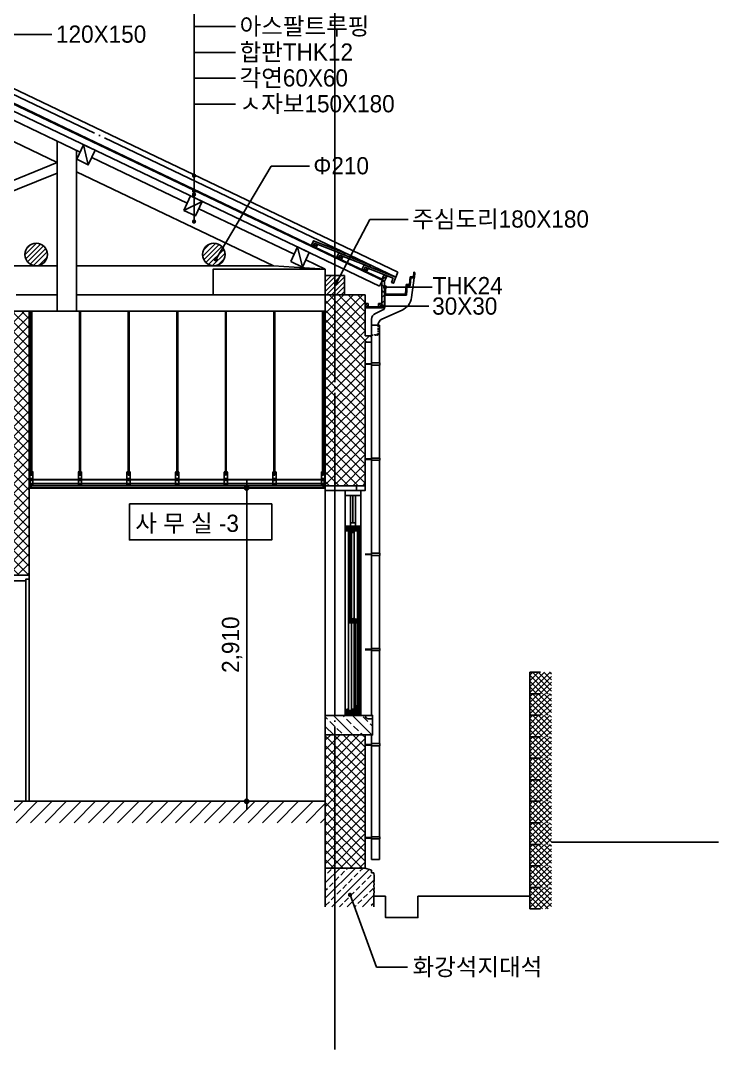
# Model space of a CAD drawing. Extents: x 216241 to 249881, y -129942 to -106182.
# Drawn here: x 235173 to 241655, y -123682 to -114122 of the extents above; entities that cross this region are included whole.
import ezdxf

# ---------------------------------------------------------------- set-up
doc = ezdxf.new("R2010")
doc.units = 0
doc.header["$LTSCALE"] = 50
doc.header["$MEASUREMENT"] = 0
doc.header["$PDMODE"] = 35
doc.header["$PDSIZE"] = -10
doc.linetypes.add('CEN', pattern=[62, 60, -1, 0, -1])
doc.linetypes.add('HIDDEN2', pattern=[4.7625, 3.175, -1.5875])
doc.layers.get('0').update_dxf_attribs({"linetype": 'CONTINUOUS'})
doc.layers.get('DEFPOINTS').update_dxf_attribs({"linetype": 'CONTINUOUS'})
for name, color, linetype in [('4', 4, 'CONTINUOUS'), ('9', 9, 'CONTINUOUS'), ('CEN', 1, 'CEN'), ('COL', 2, 'CONTINUOUS'), ('DIM', 7, 'CONTINUOUS'), ('ele-3', 6, 'CONTINUOUS'), ('FIN', 5, 'CONTINUOUS'), ('h', 5, 'CONTINUOUS'), ('ha', 30, 'CONTINUOUS'), ('HAT', 5, 'CONTINUOUS'), ('sec-2', 2, 'CONTINUOUS'), ('SHT1', 6, 'CONTINUOUS'), ('SYM', 7, 'CONTINUOUS'), ('W-1', 3, 'CONTINUOUS'), ('W-2', 2, 'CONTINUOUS'), ('WAL', 3, 'CONTINUOUS'), ('WID', 4, 'CONTINUOUS')]:
    doc.layers.add(name, color=color, linetype=linetype)
doc.styles.add('GHS', font='HYWULM_0.TTF')
doc.styles.add('현창', font='HYWULM_0.TTF')
doc.dimstyles.new('STANDARD$0', dxfattribs={"dimscale": 30, "dimtxt": 3, "dimasz": 1, "dimexe": 2, "dimexo": 5, "dimgap": 0.9, "dimtad": 1, "dimtoh": 1, "dimdec": 4, "dimzin": 0, "dimdsep": 46, "dimlunit": 6, "dimtxsty": 'GHS', "dimblk1": 'DIMDOT', "dimblk2": 'DIMDOT', "dimsah": 1, "dimcen": 0.09, "dimadec": 0, "dimazin": 0, "dimtfac": 1, "dimtdec": 4, "dimtofl": 0, "dimtmove": 2, "dimatfit": 3, "dimldrblk": 'DIMDOT', "dimfxl": 1, "dimtolj": 1, "dimtzin": 0, "dimarcsym": 0})
pattern_1 = [(45, (322434.413, -210237.9), (-26.516504, 26.516504), [])]

# ---------------------------------------------------------------- blocks, each defined once
blk = doc.blocks.new('DIMDOT')
at = {"linetype": 'Continuous'}
blk.add_line((-2, 0), (2, 0), dxfattribs=at)
for radius in [0.5, 0.25]:
    blk.add_circle((0, 0), radius, dxfattribs=at)
blk = doc.blocks.new('*D26')
at = {"layer": 'DEFPOINTS', "color": 0}
for p in [(237273.6, -118466.3), (237273.6, -118466.3), (237273.6, -121376.3)]:
    blk.add_point(p, dxfattribs=at)
at = {"layer": 'SYM', "color": 211, "lineweight": -2}
for p, q in [((237073.6, -118466.3), (237193.6, -118466.3)), ((237273.6, -121336.3), (237273.6, -118506.3)), ((237473.6, -121376.3), (237353.6, -121376.3))]:
    blk.add_line(p, q, dxfattribs=at)
at = {"layer": 'SYM', "color": 211, "lineweight": -2, "xscale": 40, "yscale": 40, "zscale": 40}
for p, rotation in [((237273.6, -118466.3), 90), ((237273.6, -121376.3), 270)]:
    blk.add_blockref('DIMDOT', p, dxfattribs=dict(at, rotation=rotation))
at = {"layer": 'SYM', "color": 0, "insert": (237138.1, -119921.3), "char_height": 160, "attachment_point": 5, "rotation": 90, "style": '현창'}
blk.add_mtext('\\A1;2,910', dxfattribs=at)

msp = doc.modelspace()

# ---------------------------------------------------------------- hatches: boundary and pattern name
at = {"layer": '9'}
h = msp.add_hatch(dxfattribs=at)
h.set_pattern_fill('ANSI31', color=256, scale=2.104063, angle=90, style=0)
h.set_pattern_definition([(135, (143524.327, -124550.263), (-4.7237562, -4.7237562), [])])
h.paths.add_polyline_path([(238316.99814, -118863.77484), (238332.99814, -118863.77484), (238332.99814, -118818.76964), (238187.99814, -118818.76964), (238187.99814, -118863.77484), (238301.99814, -118863.77484), (238301.99814, -118878.77484), (238316.99814, -118878.77484)])
h = msp.add_hatch(dxfattribs=at)
h.set_pattern_fill('ANSI31', color=256, scale=2.104063, style=0)
h.set_pattern_definition([(45, (143524.327, -124550.263), (-4.7237562, 4.7237562), [])])
h.paths.add_polyline_path([(238232.99814, -118899.77484), (238232.99814, -118908.77484), (238247.99814, -118908.77484), (238247.99814, -118863.77484), (238217.99814, -118863.77484), (238217.99814, -118899.77484), (238224.99814, -118899.77484), (238227.99814, -118899.77484)])
h = msp.add_hatch(dxfattribs=at)
h.set_pattern_fill('ANSI31', color=256, scale=2.104063, angle=90, style=0)
h.set_pattern_definition([(135, (210243.714, -101795.098), (-4.7237562, -4.7237562), [])])
h.paths.add_polyline_path([(238232.99814, -119691.53083), (238232.99814, -119685.0383), (238248.90672, -119685.0383), (238268.87602, -119717.50098), (238218.98495, -119717.50098), (238218.98495, -119691.53083), (238224.0347, -119691.53083), (238227.99814, -119691.53083)])
h = msp.add_hatch(dxfattribs=at)
h.set_pattern_fill('ANSI31', color=256, scale=2.104063, style=0)
h.set_pattern_definition([(45, (210249.557, -101795.098), (-4.7237562, 4.7237562), [])])
h.paths.add_polyline_path([(238284.99814, -119717.50098), (238284.99814, -119711.00844), (238279.99814, -119711.00844), (238279.27674, -119711.00844), (238267.51866, -119711.00844), (238251.0709, -119685.0383), (238295.86878, -119685.0383), (238295.86878, -119713.89402), (238292.26182, -119717.50098)])
h = msp.add_hatch(dxfattribs=at)
h.set_pattern_fill('ANSI31', color=256, scale=2.104063, angle=90, style=0)
h.set_pattern_definition([(135, (142710.787, -125744.5426), (-4.7237562, -4.7237562), [])])
h.paths.add_polyline_path([(238203.98322, -120533.76443), (238187.98136, -120533.76443), (238187.98136, -120578.76964), (238332.99814, -120578.76964), (238332.99814, -120533.76443), (238218.98495, -120533.76443), (238218.98495, -120518.7627), (238203.98322, -120518.7627)])
h = msp.add_hatch(dxfattribs=at)
h.set_pattern_fill('ANSI31', color=256, scale=2.104063, style=0)
h.set_pattern_definition([(45, (142710.787, -125744.5426), (-4.7237562, 4.7237562), [])])
h.paths.add_polyline_path([(238284.99814, -120497.76443), (238284.99814, -120488.76443), (238301.99814, -120488.76443), (238301.99814, -120533.76443), (238271.99814, -120533.76443), (238271.99814, -120497.76443), (238276.99814, -120497.76443), (238279.99814, -120497.76443)])
at = {"layer": 'h'}
h = msp.add_hatch(dxfattribs=at)
h.set_pattern_fill('ANSI31', color=256, scale=10, style=0)
h.set_pattern_definition([(45, (279556.538, -210207.9), (-22.45064, 22.45064), [])])
edge = h.paths.add_edge_path()
edge.add_arc((235318.60953, -116296.34773), 105, 0, 360)
edge = h.paths.add_edge_path()
edge.add_arc((236968.60953, -116296.34773), 105, 0, 360)
h = msp.add_hatch(dxfattribs=at)
h.set_pattern_fill('ANSI31', color=256, scale=10, style=0)
h.set_pattern_definition([(45, (279556.538, -210237.9), (-22.45064, 22.45064), [])])
h.paths.add_polyline_path([(238182.98136, -116491.34773), (238002.98136, -116491.34773), (238002.98136, -116671.34773), (238182.98136, -116671.34773)])
h = msp.add_hatch(dxfattribs=at)
h.set_pattern_fill('ANSI31', color=256, scale=300, angle=90, style=0)
h.set_pattern_definition([(135, (322434.413, -210237.9), (-26.516504, -26.516504), [])])
h.paths.add_polyline_path([(238552.98136, -116544.53455), (238528.98136, -116544.53455), (238528.98136, -116641.34773), (238552.98136, -116641.34773)])
h = msp.add_hatch(dxfattribs=at)
h.set_pattern_fill('ANSI37', color=256, scale=500, style=0)
h.set_pattern_definition([(45, (402774.54, 626252.465), (-44.194174, 44.194174), []), (135, (402774.54, 626252.465), (-44.194174, -44.194174), [])])
h.paths.add_polyline_path([(238372.98136, -117111.34773), (238432.98136, -117111.34773), (238432.98136, -117051.34773), (238372.98136, -117051.34773), (238372.98136, -116671.34773), (238092.98136, -116671.34773), (238092.98136, -118443.76964), (238372.98136, -118443.76964)])
h.paths.add_polyline_path([(238092.98136, -116671.34773), (238002.98136, -116671.34773), (238002.98136, -118443.76964), (238092.98136, -118443.76964)])
h = msp.add_hatch(dxfattribs=at)
h.set_pattern_fill('ANSI31', color=256, scale=300, style=0)
h.set_pattern_definition(pattern_1)
h.paths.add_polyline_path([(238552.98136, -116641.34773), (238528.98136, -116641.34773), (238528.98136, -116791.34773), (238552.98136, -116791.34773)])
h = msp.add_hatch(dxfattribs=at)
h.set_pattern_fill('ANSI31', color=256, scale=300, style=0)
h.set_pattern_definition(pattern_1)
h.paths.add_polyline_path([(238528.98136, -116782.34773), (238498.98136, -116782.34773), (238372.98136, -116782.34773), (238372.98136, -116791.34773), (238528.98136, -116791.34773)])
h = msp.add_hatch(dxfattribs=at)
h.set_pattern_fill('ANSI37', color=256, scale=500, style=0)
h.set_pattern_definition([(45, (399642.577, 630177.764), (-44.194174, 44.194174), []), (135, (399642.577, 630177.764), (-44.194174, -44.194174), [])])
h.paths.add_polyline_path([(234952.98136, -116821.34773), (235252.98136, -116821.34773), (235252.98136, -119276.34773), (234952.98136, -119276.34773)])
h = msp.add_hatch(dxfattribs=at)
h.set_pattern_fill('ANSI33', color=256, scale=500, angle=90, style=0)
h.set_pattern_definition([(135, (322434.41, -210237.9), (-88.38835, -88.38835), []), (135, (322434.41, -210149.51), (-88.38835, -88.38835), [62.5, -31.25])])
h.paths.add_polyline_path([(238442.98136, -120608.76964), (238402.98136, -120608.76964, -0.4142135624), (238372.98136, -120578.76964), (238292.98136, -120578.76964), (238172.98136, -120578.76964), (238092.98136, -120578.76964), (238092.98136, -120758.76964), (238442.98136, -120758.76964)])
h.paths.add_polyline_path([(238092.98136, -120578.76964), (238002.98136, -120578.76964), (238002.98136, -120758.76964), (238092.98136, -120758.76964)])
h = msp.add_hatch(dxfattribs=at)
h.set_pattern_fill('ANSI37', color=256, scale=500, style=0)
h.set_pattern_definition([(45, (322434.41, -210237.9), (-44.194174, 44.194174), []), (135, (322434.41, -210237.9), (-44.194174, -44.194174), [])])
h.paths.add_polyline_path([(238372.98136, -120758.76964), (238092.98136, -120758.76964), (238092.98136, -121996.34773), (238372.98136, -121996.34773)])
h.paths.add_polyline_path([(238092.98136, -120758.76964), (238002.98136, -120758.76964), (238002.98136, -121996.34773), (238092.98136, -121996.34773)])
h = msp.add_hatch(dxfattribs=at)
h.set_pattern_fill('ANSI33', color=256, scale=400, style=0)
h.set_pattern_definition([(45, (322434.41, -210237.9), (-70.71068, 70.71068), []), (45, (322505.12, -210237.9), (-70.71068, 70.71068), [50, -25])])
h.paths.add_polyline_path([(238454.34759, -122129.77477), (238455.97614, -122114.20999), (238456.46667, -122104.1034), (238456.13556, -122092.38387), (238458.57594, -122076.5292), (238457.35575, -122063.11375), (238455.40018, -122049.74502), (238452.98136, -122041.34773), (238432.98136, -122041.34773), (238432.98136, -122016.34773), (238372.98136, -121996.34773), (238002.98136, -121996.34773), (238002.98136, -122356.34773), (238452.98136, -122356.34773), (238452.98136, -122256.34773), (238455.66956, -122244.28086), (238456.76916, -122210.93163), (238453.92859, -122205.25363), (238457.28422, -122182.41006), (238454.62637, -122164.78892), (238458.60946, -122143.71826)])
at = {"layer": 'HAT'}
h = msp.add_hatch(dxfattribs=at)
h.set_pattern_fill('ANSI37', color=256, scale=300, style=0)
h.set_pattern_definition([(45, (459088.212, 671524.442), (-26.5165043, 26.5165043), []), (135, (459088.212, 671524.442), (-26.5165043, -26.5165043), [])])
h.paths.add_polyline_path([(240102.98136, -120376.34774), (240102.98136, -120176.34774), (239902.98136, -120176.34774), (239902.98136, -120376.34774)])
h = msp.add_hatch(dxfattribs=at)
h.set_pattern_fill('ANSI37', color=256, scale=300, style=0)
h.set_pattern_definition([(45, (459088.212, 671324.442), (-26.5165043, 26.5165043), []), (135, (459088.212, 671324.442), (-26.5165043, -26.5165043), [])])
h.paths.add_polyline_path([(240102.98136, -120576.34774), (240102.98136, -120376.34774), (239902.98136, -120376.34774), (239902.98136, -120576.34774)])
h = msp.add_hatch(dxfattribs=at)
h.set_pattern_fill('ANSI37', color=256, scale=300, style=0)
h.set_pattern_definition([(45, (459088.212, 671124.442), (-26.5165043, 26.5165043), []), (135, (459088.212, 671124.442), (-26.5165043, -26.5165043), [])])
h.paths.add_polyline_path([(240102.98136, -120776.34774), (240102.98136, -120576.34774), (239902.98136, -120576.34774), (239902.98136, -120776.34774)])
h = msp.add_hatch(dxfattribs=at)
h.set_pattern_fill('ANSI37', color=256, scale=300, style=0)
h.set_pattern_definition([(45, (459088.212, 670924.442), (-26.5165043, 26.5165043), []), (135, (459088.212, 670924.442), (-26.5165043, -26.5165043), [])])
h.paths.add_polyline_path([(240102.98136, -120976.34774), (240102.98136, -120776.34774), (239902.98136, -120776.34774), (239902.98136, -120976.34774)])
h = msp.add_hatch(dxfattribs=at)
h.set_pattern_fill('ANSI37', color=256, scale=300, style=0)
h.set_pattern_definition([(45, (459088.212, 670724.442), (-26.5165043, 26.5165043), []), (135, (459088.212, 670724.442), (-26.5165043, -26.5165043), [])])
h.paths.add_polyline_path([(240102.98136, -121176.34774), (240102.98136, -120976.34774), (239902.98136, -120976.34774), (239902.98136, -121176.34774)])
h = msp.add_hatch(dxfattribs=at)
h.set_pattern_fill('ANSI37', color=256, scale=300, style=0)
h.set_pattern_definition([(45, (459088.212, 670524.442), (-26.5165043, 26.5165043), []), (135, (459088.212, 670524.442), (-26.5165043, -26.5165043), [])])
h.paths.add_polyline_path([(240102.98136, -121376.34774), (240102.98136, -121176.34774), (239902.98136, -121176.34774), (239902.98136, -121376.34774)])
h = msp.add_hatch(dxfattribs=at)
h.set_pattern_fill('ANSI31', color=256, scale=30, style=0)
h.set_pattern_definition([(45, (279556.54, -210237.9), (-67.35192, 67.35192), [])])
h.paths.add_polyline_path([(231457.98136, -121741.34773), (231822.98136, -121741.34773), (231822.98136, -121576.34773), (233792.98136, -121576.34773), (233792.98136, -121376.34773), (231622.98136, -121376.34773), (231622.98136, -121541.34773), (231257.98136, -121541.34773), (231257.98136, -121686.34773), (229492.98136, -121686.34773), (229492.98136, -121886.34773), (231457.98136, -121886.34773)])
h.paths.add_polyline_path([(229492.98136, -121686.34773), (229092.98136, -121686.34773), (229092.98136, -121726.34773), (228417.98136, -121726.34773), (228417.98136, -121886.34773), (228087.98136, -121886.34773), (228087.98136, -122046.34773), (227757.98136, -122046.34773), (227757.98136, -122206.34773), (227427.98136, -122206.34773), (227427.98136, -122256.34773), (226741.99409, -122256.34773), (226741.99409, -122456.34773), (227627.98136, -122456.34773), (227627.98136, -122406.34773), (227957.98136, -122406.34773), (227957.98136, -122246.34773), (228287.98136, -122246.34773), (228287.98136, -122086.34773), (228617.98136, -122086.34773), (228617.98136, -121926.34773), (229292.98136, -121926.34773), (229292.98136, -121886.34773), (229492.98136, -121886.34773)])
h.paths.add_polyline_path([(238002.98136, -121376.34773), (233792.98136, -121376.34773), (233792.98136, -121576.34773), (238002.98136, -121576.34773)])
h = msp.add_hatch(dxfattribs=at)
h.set_pattern_fill('ANSI37', color=256, scale=300, style=0)
h.set_pattern_definition([(45, (459088.212, 670324.442), (-26.5165043, 26.5165043), []), (135, (459088.212, 670324.442), (-26.5165043, -26.5165043), [])])
h.paths.add_polyline_path([(240102.98136, -121576.34774), (240102.98136, -121376.34774), (239902.98136, -121376.34774), (239902.98136, -121576.34774)])
h = msp.add_hatch(dxfattribs=at)
h.set_pattern_fill('ANSI37', color=256, scale=300, style=0)
h.set_pattern_definition([(45, (459088.212, 670124.442), (-26.5165043, 26.5165043), []), (135, (459088.212, 670124.442), (-26.5165043, -26.5165043), [])])
h.paths.add_polyline_path([(240102.98136, -121776.34774), (240102.98136, -121576.34774), (239902.98136, -121576.34774), (239902.98136, -121776.34774)])
h = msp.add_hatch(dxfattribs=at)
h.set_pattern_fill('ANSI37', color=256, scale=300, style=0)
h.set_pattern_definition([(45, (459088.212, 669924.442), (-26.5165043, 26.5165043), []), (135, (459088.212, 669924.442), (-26.5165043, -26.5165043), [])])
h.paths.add_polyline_path([(240102.98136, -121976.34774), (240102.98136, -121776.34774), (239902.98136, -121776.34774), (239902.98136, -121976.34774)])
h = msp.add_hatch(dxfattribs=at)
h.set_pattern_fill('ANSI37', color=256, scale=300, style=0)
h.set_pattern_definition([(45, (459088.212, 669724.442), (-26.5165043, 26.5165043), []), (135, (459088.212, 669724.442), (-26.5165043, -26.5165043), [])])
h.paths.add_polyline_path([(240102.98136, -122176.34774), (240102.98136, -121976.34774), (239902.98136, -121976.34774), (239902.98136, -122176.34774)])
h = msp.add_hatch(dxfattribs=at)
h.set_pattern_fill('ANSI37', color=256, scale=300, style=0)
h.set_pattern_definition([(45, (459088.212, 669524.442), (-26.5165043, 26.5165043), []), (135, (459088.212, 669524.442), (-26.5165043, -26.5165043), [])])
h.paths.add_polyline_path([(240102.98136, -122376.34774), (240102.98136, -122176.34774), (239902.98136, -122176.34774), (239902.98136, -122376.34774)])

# ---------------------------------------------------------------- linework, layer by layer
for points in [[(238002.98136, -116431.34773), (236962.98136, -116431.34773), (236962.98136, -116671.34773), (238002.98136, -116671.34773)], [(238227.99814, -118908.77484), (238227.99814, -118899.77484), (238217.99814, -118899.77484)], [(238247.99814, -118863.77484), (238271.99814, -118863.77484), (238271.99814, -118878.77484), (238247.99814, -118878.77484)], [(238227.99814, -119685.0383), (238227.99814, -119691.53083), (238218.98495, -119691.53083)], [(238279.99814, -119711.00844), (238279.99814, -119717.50098), (238267.51866, -119711.00844)], [(238271.99814, -120533.76443), (238247.99814, -120533.76443), (238247.99814, -120518.76443), (238271.99814, -120518.76443)], [(238279.99814, -120488.76443), (238279.99814, -120497.76443), (238271.99814, -120497.76443)]]:
    msp.add_lwpolyline(points, close=True)
at = {"layer": '4'}
for p, q in [((238187.98136, -120533.76443), (238187.99814, -118863.77484)), ((238332.99814, -120533.76443), (238332.99814, -118863.77484))]:
    msp.add_line(p, q, dxfattribs=at)
at = {"layer": '9'}
for p, q in [((238217.99814, -119691.53083), (238217.99814, -118863.77484)), ((238247.99814, -119677.07699), (238247.99814, -118863.77484)), ((238271.99814, -119679.88807), (238271.99814, -118863.77484)), ((238301.99814, -120496.86443), (238301.99814, -118878.77484)), ((238316.99814, -120533.76443), (238316.99814, -118878.77484)), ((238218.98495, -120518.76443), (238218.98495, -119717.50098)), ((238247.99814, -120533.76443), (238247.99814, -119717.50098)), ((238271.99814, -120518.76443), (238271.99814, -119717.50098))]:
    msp.add_line(p, q, dxfattribs=at)
for points in [[(238227.99814, -119691.53083), (238227.99814, -118899.77484), (238232.99814, -118899.77484), (238232.99814, -119691.53083)], [(238245.12295, -119682.615), (238240.81368, -119682.615), (238240.81368, -119685.0383), (238249.71687, -119685.0383), (238249.71687, -119682.615), (238247.4579, -119682.615)], [(238270.90786, -119682.615), (238258.85831, -119682.615), (238258.85831, -119685.0383), (238272.91138, -119685.0383), (238272.91138, -119682.615), (238262.25766, -119682.615)], [(238279.99814, -120488.76443), (238279.99814, -119717.50098)], [(238284.99814, -119717.50098), (238284.99814, -120488.76443)]]:
    msp.add_lwpolyline(points, dxfattribs=at)
msp.add_lwpolyline([(238258.85831, -119682.615), (238250.70745, -119682.615, -0.2905983528), (238248.45931, -119680.91124, -0.6696629179), (238250.20724, -119679.02842)], format="xyb", dxfattribs=at)
for centre, radius, start, end in [((238249.52013, -119681.38253), 4.56663, 64.887889508, 195.657468095), ((238249.65866, -119681.39618), 2.51573, 70.251787225, 208.978244958), ((238250.92478, -119678.10671), 1.01127, 245.704130543, 58.167454286), ((238269.4869, -119677.62359), 6.0532, 304.45303774, 354.124987674), ((238274.46976, -119678.27612), 1.03907, 1.816534704, 128.662439854)]:
    msp.add_arc(centre, radius, start, end, dxfattribs=at)
msp.add_spline([(238250.20724, -119679.02842), (238250.57805, -119680.1466), (238252.34696, -119680.69717), (238261.45399, -119679.49269), (238262.42498, -119678.65616), (238263.86474, -119678.68971), (238265.51714, -119680.56442), (238270.75098, -119680.81234), (238273.82063, -119677.46478)], degree=3, dxfattribs=at)
at = {"layer": 'CEN'}
for p, q in [((238092.98136, -123681.60654), (238092.98136, -111799.38988)), ((238658.34058, -116506.36958), (233792.98136, -114181.55132))]:
    msp.add_line(p, q, dxfattribs=at)
at = {"layer": 'COL'}
for points in [[(238316.99814, -118863.77484), (238332.99814, -118863.77484), (238332.99814, -118818.76964), (238187.99814, -118818.76964), (238187.99814, -118863.77484), (238301.99814, -118863.77484), (238301.99814, -118878.77484), (238316.99814, -118878.77484)], [(238232.99814, -118899.77484), (238232.99814, -118908.77484), (238247.99814, -118908.77484), (238247.99814, -118863.77484), (238217.99814, -118863.77484), (238217.99814, -118899.77484), (238224.99814, -118899.77484), (238227.99814, -118899.77484)], [(238232.99814, -119691.53083), (238232.99814, -119685.0383), (238248.90672, -119685.0383), (238268.87602, -119717.50098), (238218.98495, -119717.50098), (238218.98495, -119691.53083), (238224.0347, -119691.53083), (238227.99814, -119691.53083)], [(238203.98322, -120533.76443), (238187.98136, -120533.76443), (238187.98136, -120578.76964), (238332.99814, -120578.76964), (238332.99814, -120533.76443), (238218.98495, -120533.76443), (238218.98495, -120518.7627), (238203.98322, -120518.7627)], [(238284.99814, -120497.76443), (238284.99814, -120488.76443), (238301.99814, -120488.76443), (238301.99814, -120533.76443), (238271.99814, -120533.76443), (238271.99814, -120497.76443), (238276.99814, -120497.76443), (238279.99814, -120497.76443)]]:
    msp.add_lwpolyline(points, close=True, dxfattribs=at)
msp.add_lwpolyline([(238284.99814, -119717.50098), (238284.99814, -119711.00844), (238279.99814, -119711.00844), (238279.27674, -119711.00844), (238267.51866, -119711.00844), (238251.0709, -119685.0383), (238295.86878, -119685.0383), (238295.86878, -119713.89402), (238292.26182, -119717.50098), (238284.99814, -119717.50098)], dxfattribs=at)
at = {"layer": 'DIM'}
for p, q in [((236784.17418, -115989.85865), (236784.17418, -113698.38174)), ((236784.17418, -114178.38174), (237170.11871, -114178.38174)), ((235109.31816, -114251.78467), (235465.01784, -114251.78467)), ((236784.17418, -114418.38174), (237170.11871, -114418.38174)), ((236784.17418, -114658.38174), (237170.11871, -114658.38174)), ((236784.17418, -114898.38174), (237170.11871, -114898.38174)), ((236985.85124, -116341.2259), (237499.63788, -115474.3929)), ((237499.63788, -115474.3929), (237855.33755, -115474.3929)), ((238107.66882, -116559.08018), (238417.92851, -115969.55644)), ((238417.92851, -115969.55644), (238773.62818, -115969.55644)), ((238558.30755, -116599.82012), (238994.59898, -116599.82012)), ((238529.59125, -116776.77499), (238965.88268, -116776.77499)), ((238233.02939, -122245.23161), (238478.56478, -122918.83384)), ((238478.56478, -122918.83384), (238766.41967, -122918.83384))]:
    msp.add_line(p, q, dxfattribs=at)
for points, const_width in [([(236774.04918, -115563.15084, 1), (236794.29918, -115563.15084, 1)], 19.75), ([(236774.04918, -115705.24844, 1), (236794.29918, -115705.24844, 1)], 19.75), ([(236774.04918, -115738.23357, 1), (236794.29918, -115738.23357, 1)], 19.75), ([(236774.04918, -115989.85865, 1), (236794.29918, -115989.85865, 1)], 19.75), ([(236975.72624, -116341.2259, 1), (236995.97624, -116341.2259, 1)], 19.75), ([(238097.54382, -116559.08018, 1), (238117.79382, -116559.08018, 1)], 19.75), ([(238548.43041, -116599.82012, 1), (238568.18469, -116599.82012, 1)], 19.75429), ([(238519.7141, -116776.77499, 1), (238539.46839, -116776.77499, 1)], 19.75429), ([(238223.15224, -122245.23161, -1), (238242.90653, -122245.23161, -1)], 19.75429)]:
    msp.add_lwpolyline(points, format="xyb", close=True, dxfattribs=dict(at, const_width=const_width))
at = {"layer": 'ele-3'}
for points in [[(238189.15227, -116282.17697), (237893.77816, -116167.09815), (237874.84042, -116209.71267), (237891.08156, -116217.47318), (237904.01574, -116190.40463), (238182.61782, -116298.94901), (238189.15227, -116282.17697)], [(238423.74642, -116394.27328), (238128.37232, -116279.19445), (238109.43458, -116321.80897), (238125.67571, -116329.56949), (238138.6099, -116302.50093), (238417.21198, -116411.04531), (238423.74642, -116394.27328)], [(238635.03411, -116516.60717), (238619.78707, -116555.74191), (238636.5591, -116562.27635), (238658.34058, -116506.36958), (238362.96647, -116391.29076), (238344.02874, -116433.90528), (238360.26987, -116441.66579), (238373.20406, -116414.59723), (238635.03411, -116516.60717)]]:
    msp.add_lwpolyline(points, dxfattribs=at)
at = {"layer": 'FIN'}
for p, q in [((235268.48136, -118308.84773), (235268.48136, -116821.34773)), ((235277.48136, -118308.84773), (235277.48136, -116821.34773)), ((235720.14803, -118308.84773), (235720.14803, -116821.34773)), ((235729.14803, -118308.84773), (235729.14803, -116821.34773)), ((236171.8147, -118308.84773), (236171.8147, -116821.34773)), ((236180.8147, -118308.84773), (236180.8147, -116821.34773)), ((236623.48136, -118308.84773), (236623.48136, -116821.34773)), ((236632.48136, -118308.84773), (236632.48136, -116821.34773)), ((237075.14803, -118308.84773), (237075.14803, -116821.34773)), ((237084.14803, -118308.84773), (237084.14803, -116821.34773)), ((237526.8147, -118308.84773), (237526.8147, -116821.34773)), ((237535.8147, -118308.84773), (237535.8147, -116821.34773)), ((237978.48136, -118308.84773), (237978.48136, -116821.34773)), ((237987.48136, -118308.84773), (237987.48136, -116821.34773)), ((235257.98136, -118437.34773), (235257.98136, -118317.85609)), ((235287.98136, -118317.85609), (235257.98136, -118317.85609)), ((235287.98136, -118319.05609), (235257.98136, -118319.05609)), ((235282.51765, -118308.84773), (235263.44508, -118308.84773)), ((235263.44508, -118308.84773), (235263.44508, -118316.35609)), ((235263.44508, -118320.55609), (235263.44508, -118325.55609)), ((235282.51765, -118325.55609), (235263.44508, -118325.55609)), ((235267.83762, -118308.84773), (235267.83762, -118316.35609)), ((235267.83762, -118320.55609), (235267.83762, -118325.55609)), ((235268.48136, -118345.05455), (235268.48136, -118325.55609)), ((235277.48136, -118345.05455), (235277.48136, -118325.55609)), ((235278.12511, -118308.84773), (235278.12511, -118316.35609)), ((235278.12511, -118320.55609), (235278.12511, -118325.55609)), ((235282.51765, -118308.84773), (235282.51765, -118316.35609)), ((235282.51765, -118320.55609), (235282.51765, -118325.55609)), ((235287.98136, -118437.34773), (235287.98136, -118317.85609)), ((235709.64803, -118437.34773), (235709.64803, -118317.85609)), ((235739.64803, -118317.85609), (235709.64803, -118317.85609)), ((235739.64803, -118319.05609), (235709.64803, -118319.05609)), ((235734.18431, -118308.84773), (235715.11175, -118308.84773)), ((235715.11175, -118308.84773), (235715.11175, -118316.35609)), ((235715.11175, -118320.55609), (235715.11175, -118325.55609)), ((235734.18431, -118325.55609), (235715.11175, -118325.55609)), ((235719.50429, -118308.84773), (235719.50429, -118316.35609)), ((235719.50429, -118320.55609), (235719.50429, -118325.55609)), ((235720.14803, -118345.05455), (235720.14803, -118325.55609)), ((235729.14803, -118345.05455), (235729.14803, -118325.55609)), ((235729.79177, -118308.84773), (235729.79177, -118316.35609)), ((235729.79177, -118320.55609), (235729.79177, -118325.55609)), ((235734.18431, -118308.84773), (235734.18431, -118316.35609)), ((235734.18431, -118320.55609), (235734.18431, -118325.55609)), ((235739.64803, -118437.34773), (235739.64803, -118317.85609)), ((236161.3147, -118437.34773), (236161.3147, -118317.85609)), ((236191.3147, -118317.85609), (236161.3147, -118317.85609)), ((236191.3147, -118319.05609), (236161.3147, -118319.05609)), ((236185.85098, -118308.84773), (236166.77842, -118308.84773)), ((236166.77842, -118308.84773), (236166.77842, -118316.35609)), ((236166.77842, -118320.55609), (236166.77842, -118325.55609)), ((236185.85098, -118325.55609), (236166.77842, -118325.55609)), ((236171.17096, -118308.84773), (236171.17096, -118316.35609)), ((236171.17096, -118320.55609), (236171.17096, -118325.55609)), ((236171.8147, -118345.05455), (236171.8147, -118325.55609)), ((236180.8147, -118345.05455), (236180.8147, -118325.55609)), ((236181.45844, -118308.84773), (236181.45844, -118316.35609)), ((236181.45844, -118320.55609), (236181.45844, -118325.55609)), ((236185.85098, -118308.84773), (236185.85098, -118316.35609)), ((236185.85098, -118320.55609), (236185.85098, -118325.55609)), ((236191.3147, -118437.34773), (236191.3147, -118317.85609)), ((236612.98136, -118437.34773), (236612.98136, -118317.85609)), ((236642.98136, -118317.85609), (236612.98136, -118317.85609)), ((236642.98136, -118319.05609), (236612.98136, -118319.05609)), ((236637.51765, -118308.84773), (236618.44508, -118308.84773)), ((236618.44508, -118308.84773), (236618.44508, -118316.35609)), ((236618.44508, -118320.55609), (236618.44508, -118325.55609)), ((236637.51765, -118325.55609), (236618.44508, -118325.55609)), ((236622.83762, -118308.84773), (236622.83762, -118316.35609)), ((236622.83762, -118320.55609), (236622.83762, -118325.55609)), ((236623.48136, -118345.05455), (236623.48136, -118325.55609)), ((236632.48136, -118345.05455), (236632.48136, -118325.55609)), ((236633.12511, -118308.84773), (236633.12511, -118316.35609)), ((236633.12511, -118320.55609), (236633.12511, -118325.55609)), ((236637.51765, -118308.84773), (236637.51765, -118316.35609)), ((236637.51765, -118320.55609), (236637.51765, -118325.55609)), ((236642.98136, -118437.34773), (236642.98136, -118317.85609)), ((237064.64803, -118437.34773), (237064.64803, -118317.85609)), ((237094.64803, -118317.85609), (237064.64803, -118317.85609)), ((237094.64803, -118319.05609), (237064.64803, -118319.05609)), ((237089.18431, -118308.84773), (237070.11175, -118308.84773)), ((237070.11175, -118308.84773), (237070.11175, -118316.35609)), ((237070.11175, -118320.55609), (237070.11175, -118325.55609)), ((237089.18431, -118325.55609), (237070.11175, -118325.55609)), ((237074.50429, -118308.84773), (237074.50429, -118316.35609)), ((237074.50429, -118320.55609), (237074.50429, -118325.55609)), ((237075.14803, -118345.05455), (237075.14803, -118325.55609)), ((237084.14803, -118345.05455), (237084.14803, -118325.55609)), ((237084.79177, -118308.84773), (237084.79177, -118316.35609)), ((237084.79177, -118320.55609), (237084.79177, -118325.55609)), ((237089.18431, -118308.84773), (237089.18431, -118316.35609)), ((237089.18431, -118320.55609), (237089.18431, -118325.55609)), ((237094.64803, -118437.34773), (237094.64803, -118317.85609)), ((237516.3147, -118437.34773), (237516.3147, -118317.85609)), ((237546.3147, -118317.85609), (237516.3147, -118317.85609)), ((237546.3147, -118319.05609), (237516.3147, -118319.05609)), ((237540.85098, -118308.84773), (237521.77842, -118308.84773)), ((237521.77842, -118308.84773), (237521.77842, -118316.35609)), ((237521.77842, -118320.55609), (237521.77842, -118325.55609)), ((237540.85098, -118325.55609), (237521.77842, -118325.55609)), ((237526.17096, -118308.84773), (237526.17096, -118316.35609)), ((237526.17096, -118320.55609), (237526.17096, -118325.55609)), ((237526.8147, -118345.05455), (237526.8147, -118325.55609)), ((237535.8147, -118345.05455), (237535.8147, -118325.55609)), ((237536.45844, -118308.84773), (237536.45844, -118316.35609)), ((237536.45844, -118320.55609), (237536.45844, -118325.55609)), ((237540.85098, -118308.84773), (237540.85098, -118316.35609)), ((237540.85098, -118320.55609), (237540.85098, -118325.55609)), ((237546.3147, -118437.34773), (237546.3147, -118317.85609)), ((237967.98136, -118437.34773), (237967.98136, -118317.85609)), ((237967.98136, -118317.85609), (237997.98136, -118317.85609)), ((237967.98136, -118319.05609), (237997.98136, -118319.05609)), ((237973.44508, -118308.84773), (237992.51765, -118308.84773)), ((237973.44508, -118308.84773), (237973.44508, -118316.35609)), ((237973.44508, -118320.55609), (237973.44508, -118325.55609)), ((237973.44508, -118325.55609), (237992.51765, -118325.55609)), ((237977.83762, -118308.84773), (237977.83762, -118316.35609)), ((237977.83762, -118320.55609), (237977.83762, -118325.55609)), ((237978.48136, -118345.05455), (237978.48136, -118325.55609)), ((237987.48136, -118345.05455), (237987.48136, -118325.55609)), ((237988.12511, -118308.84773), (237988.12511, -118316.35609)), ((237988.12511, -118320.55609), (237988.12511, -118325.55609)), ((237992.51765, -118308.84773), (237992.51765, -118316.35609)), ((237992.51765, -118320.55609), (237992.51765, -118325.55609)), ((237997.98136, -118437.34773), (237997.98136, -118317.85609)), ((235287.98136, -118377.34773), (235257.98136, -118377.34773)), ((235287.98136, -118437.34773), (235257.98136, -118437.34773)), ((235262.60717, -118385.34773), (235262.60717, -118425.34773)), ((237993.35556, -118385.34773), (235262.60717, -118385.34773)), ((237993.35556, -118422.34773), (235262.60717, -118422.34773)), ((237993.35556, -118425.34773), (235262.60717, -118425.34773)), ((235263.48136, -118389.34773), (235282.48136, -118389.34773)), ((235272.98136, -118379.84773), (235272.98136, -118398.84773)), ((235739.64803, -118377.34773), (235709.64803, -118377.34773)), ((235739.64803, -118437.34773), (235709.64803, -118437.34773)), ((235715.14803, -118389.34773), (235734.14803, -118389.34773)), ((235724.64803, -118379.84773), (235724.64803, -118398.84773)), ((236191.3147, -118377.34773), (236161.3147, -118377.34773)), ((236191.3147, -118437.34773), (236161.3147, -118437.34773)), ((236166.8147, -118389.34773), (236185.8147, -118389.34773)), ((236176.3147, -118379.84773), (236176.3147, -118398.84773)), ((236642.98136, -118377.34773), (236612.98136, -118377.34773)), ((236642.98136, -118437.34773), (236612.98136, -118437.34773)), ((236618.48136, -118389.34773), (236637.48136, -118389.34773)), ((236627.98136, -118379.84773), (236627.98136, -118398.84773)), ((237094.64803, -118377.34773), (237064.64803, -118377.34773)), ((237094.64803, -118437.34773), (237064.64803, -118437.34773)), ((237070.14803, -118389.34773), (237089.14803, -118389.34773)), ((237079.64803, -118379.84773), (237079.64803, -118398.84773)), ((237546.3147, -118377.34773), (237516.3147, -118377.34773)), ((237546.3147, -118437.34773), (237516.3147, -118437.34773)), ((237521.8147, -118389.34773), (237540.8147, -118389.34773)), ((237531.3147, -118379.84773), (237531.3147, -118398.84773)), ((237967.98136, -118377.34773), (237997.98136, -118377.34773)), ((237967.98136, -118437.34773), (237997.98136, -118437.34773)), ((237992.48136, -118389.34773), (237973.48136, -118389.34773)), ((237982.98136, -118379.84773), (237982.98136, -118398.84773)), ((237993.35556, -118385.34773), (237993.35556, -118425.34773)), ((238002.98136, -118466.34773), (235252.98136, -118466.34773)), ((235272.98136, -118445.34773), (235272.98136, -118463.34773)), ((237982.98136, -118445.34773), (235272.98136, -118445.34773)), ((237982.98136, -118463.34773), (235272.98136, -118463.34773)), ((237982.98136, -118445.34773), (237982.98136, -118463.34773))]:
    msp.add_line(p, q, dxfattribs=at)
at = {"layer": 'FIN', "color": 5, "ltscale": 0.5}
msp.add_line((237993.35556, -118388.34773), (235262.60717, -118388.34773), dxfattribs=at)
at = {"layer": 'FIN'}
for points in [[(235286.45632, -118317.85609), (235286.45632, -118316.35609), (235259.50641, -118316.35609), (235259.50641, -118317.85609)], [(235286.45632, -118319.05609), (235286.45632, -118320.55609), (235259.50641, -118320.55609), (235259.50641, -118319.05609)], [(235738.12299, -118317.85609), (235738.12299, -118316.35609), (235711.17307, -118316.35609), (235711.17307, -118317.85609)], [(235738.12299, -118319.05609), (235738.12299, -118320.55609), (235711.17307, -118320.55609), (235711.17307, -118319.05609)], [(236189.78965, -118317.85609), (236189.78965, -118316.35609), (236162.83974, -118316.35609), (236162.83974, -118317.85609)], [(236189.78965, -118319.05609), (236189.78965, -118320.55609), (236162.83974, -118320.55609), (236162.83974, -118319.05609)], [(236641.45632, -118317.85609), (236641.45632, -118316.35609), (236614.50641, -118316.35609), (236614.50641, -118317.85609)], [(236641.45632, -118319.05609), (236641.45632, -118320.55609), (236614.50641, -118320.55609), (236614.50641, -118319.05609)], [(237093.12299, -118317.85609), (237093.12299, -118316.35609), (237066.17307, -118316.35609), (237066.17307, -118317.85609)], [(237093.12299, -118319.05609), (237093.12299, -118320.55609), (237066.17307, -118320.55609), (237066.17307, -118319.05609)], [(237544.78965, -118317.85609), (237544.78965, -118316.35609), (237517.83974, -118316.35609), (237517.83974, -118317.85609)], [(237544.78965, -118319.05609), (237544.78965, -118320.55609), (237517.83974, -118320.55609), (237517.83974, -118319.05609)], [(237969.50641, -118317.85609), (237969.50641, -118316.35609), (237996.45632, -118316.35609), (237996.45632, -118317.85609)], [(237969.50641, -118319.05609), (237969.50641, -118320.55609), (237996.45632, -118320.55609), (237996.45632, -118319.05609)]]:
    msp.add_lwpolyline(points, dxfattribs=at)
for points in [[(235254.98136, -118466.34773), (235254.98136, -118385.34773), (235252.98136, -118385.34773), (235252.98136, -118387.34773), (235252.98136, -118387.34773), (235252.98136, -118466.34773)], [(235256.98136, -118426.34773), (235254.98136, -118426.34773), (235254.98136, -118451.34773), (235269.98136, -118451.34773), (235269.98136, -118466.34773), (235284.98136, -118466.34773), (235284.98136, -118464.34773), (235271.98136, -118464.34773), (235271.98136, -118449.34773), (235256.98136, -118449.34773)], [(237998.98136, -118426.34773), (238000.98136, -118426.34773), (238000.98136, -118451.34773), (237985.98136, -118451.34773), (237985.98136, -118466.34773), (237970.98136, -118466.34773), (237970.98136, -118464.34773), (237983.98136, -118464.34773), (237983.98136, -118449.34773), (237998.98136, -118449.34773)], [(238000.98136, -118466.34773), (238000.98136, -118385.34773), (238002.98136, -118385.34773), (238002.98136, -118387.34773), (238002.98136, -118387.34773), (238002.98136, -118466.34773)]]:
    msp.add_lwpolyline(points, close=True, dxfattribs=at)
for centre, radius in [((235272.98136, -118389.34773), 6.5), ((235272.98136, -118389.34773), 4.5), ((235724.64803, -118389.34773), 6.5), ((235724.64803, -118389.34773), 4.5), ((236176.3147, -118389.34773), 6.5), ((236176.3147, -118389.34773), 4.5), ((236627.98136, -118389.34773), 6.5), ((236627.98136, -118389.34773), 4.5), ((237079.64803, -118389.34773), 6.5), ((237079.64803, -118389.34773), 4.5), ((237531.3147, -118389.34773), 6.5), ((237531.3147, -118389.34773), 4.5), ((237982.98136, -118389.34773), 6.5), ((237982.98136, -118389.34773), 4.5)]:
    msp.add_circle(centre, radius, dxfattribs=at)
for centre in [(235272.98136, -118333.50372), (235724.64803, -118333.50372), (236176.3147, -118333.50372), (236627.98136, -118333.50372), (237079.64803, -118333.50372), (237531.3147, -118333.50372), (237982.98136, -118333.50372)]:
    msp.add_arc(centre, 12.39644, 248.714984189, 291.285015811, dxfattribs=at)
at = {"layer": 'h'}
for p, q in [((235758.88056, -115275.92508), (235802.48385, -115463.00462)), ((236688.06004, -115886.16016), (236861.00521, -115802.55413)), ((237746.5814, -116225.70967), (237790.18469, -116412.78921)), ((238372.98136, -116752.34773), (238402.98136, -116782.34773)), ((238498.98136, -116752.34773), (238528.98136, -116782.34773))]:
    msp.add_line(p, q, dxfattribs=at)
msp.add_lwpolyline([(238372.98136, -120578.76964), (238442.98136, -120578.76964), (238442.98136, -120608.76964)], dxfattribs=at)
at = {"layer": 'ha'}
for p, q in [((237931.0843, -116203.33881), (237891.08156, -116217.47318)), ((238165.67846, -116315.43512), (238125.67571, -116329.56949)), ((238400.27262, -116427.53142), (238360.26987, -116441.66579)), ((238577.10945, -116494.03951), (238525.91281, -116531.60036)), ((238577.10945, -116494.03951), (238525.91281, -116531.60036))]:
    msp.add_line(p, q, dxfattribs=at)
at = {"layer": 'ha', "linetype": 'HIDDEN2', "ltscale": 0.1}
for p, q in [((238432.98136, -116952.39452), (238432.98136, -117042.39452)), ((238492.98136, -117042.39452), (238492.98136, -116952.39452))]:
    msp.add_line(p, q, dxfattribs=at)
for centre, start, end in [((238447.98136, -117002.19925), 249.535518393, 290.464481607), ((238477.98136, -117082.58979), 69.535518393, 110.464481607), ((238477.98136, -117002.19925), 249.535518393, 290.464481607)]:
    msp.add_arc(centre, 42.90291, start, end, dxfattribs=at)
at = {"layer": 'sec-2'}
for p, q in [((238676.54196, -116459.65191), (233792.98136, -114126.13648)), ((238658.34058, -116506.36958), (238676.54196, -116459.65191))]:
    msp.add_line(p, q, dxfattribs=at)
at = {"layer": 'SHT1'}
msp.add_line((238258.64553, -119701.26964), (238261.35075, -119701.26964), dxfattribs=at)
at = {"layer": 'W-1'}
for points in [[(235694.20962, -115411.26787), (235802.48385, -115463.00462), (235867.15479, -115327.66184), (235758.88056, -115275.92508)], [(236688.06004, -115886.16016), (236796.33427, -115937.89692), (236861.00521, -115802.55413), (236752.73098, -115750.81738)], [(237681.91046, -116361.05246), (237790.18469, -116412.78921), (237854.85563, -116277.44643), (237746.5814, -116225.70967)], [(234952.98136, -116821.34773), (235252.98136, -116821.34773), (235252.98136, -119276.34773), (234952.98136, -119276.34773)], [(238332.98136, -118488.76964), (238187.98136, -118488.76964), (238187.98136, -118533.76964), (238332.98136, -118533.76964)], [(238282.98136, -118788.76964), (238237.98136, -118788.76964), (238237.98136, -118818.76964), (238282.98136, -118818.76964)], [(235102.98136, -119326.34773), (235102.98136, -119311.34773), (235072.98136, -119311.34773), (235072.98136, -119276.34773), (235252.98136, -119276.34773), (235252.98136, -119311.34773), (235222.98136, -119311.34773), (235222.98136, -119326.34773), (235102.98136, -119326.34773)], [(235252.98136, -119311.34773), (235222.98136, -119311.34773), (235222.98136, -121376.34773), (235252.98136, -121376.34773)]]:
    msp.add_lwpolyline(points, close=True, dxfattribs=at)
at = {"layer": 'W-2'}
for p, q in [((238002.98136, -116671.34773), (238372.98136, -116671.34773)), ((238528.98136, -116791.34773), (238528.98136, -116641.34773)), ((238552.98136, -116791.34773), (238552.98136, -116641.34773)), ((238372.98136, -116782.34773), (238528.98136, -116782.34773)), ((238372.98136, -116791.34773), (238528.98136, -116791.34773)), ((238372.98136, -116791.34773), (238552.98136, -116791.34773)), ((238432.98136, -117051.34773), (238372.98136, -117051.34773)), ((238432.98136, -117111.34773), (238372.98136, -117111.34773)), ((238372.98136, -118443.76964), (238002.98136, -118443.76964)), ((238372.98136, -118443.76964), (238002.98136, -118443.76964)), ((240001.38393, -120176.34774), (239902.98136, -120176.34774)), ((239902.98136, -120176.34774), (239902.98136, -122376.34774)), ((240001.38393, -120376.34774), (239902.98136, -120376.34774)), ((238372.98136, -120578.76964), (238002.98136, -120578.76964)), ((240001.38393, -120576.34774), (239902.98136, -120576.34774)), ((240001.38393, -120776.34774), (239902.98136, -120776.34774)), ((240001.38393, -120976.34774), (239902.98136, -120976.34774)), ((240001.38393, -121176.34774), (239902.98136, -121176.34774)), ((231622.98136, -121376.34773), (238002.98136, -121376.34773)), ((240001.38393, -121376.34774), (239902.98136, -121376.34774)), ((240001.38393, -121576.34774), (239902.98136, -121576.34774)), ((240001.38393, -121776.34774), (239902.98136, -121776.34774)), ((240102.98136, -121756.34774), (241654.54526, -121756.34774)), ((240001.38393, -121976.34774), (239902.98136, -121976.34774)), ((238372.98136, -121996.34773), (238002.98136, -121996.34773)), ((238432.98136, -122016.34773), (238372.98136, -121996.34773)), ((238432.98136, -122016.34773), (238432.98136, -122041.34773)), ((238432.98136, -122041.34773), (238452.98136, -122041.34773)), ((238452.98136, -122256.34773), (238562.98136, -122256.34773)), ((238452.98136, -122256.34773), (238452.98136, -122356.34773)), ((238862.98136, -122256.34773), (239902.98136, -122256.34773)), ((240001.38393, -122176.34774), (239902.98136, -122176.34774)), ((240001.38393, -122376.34774), (239902.98136, -122376.34774))]:
    msp.add_line(p, q, dxfattribs=at)
for points in [[(238182.98136, -116491.34773), (238002.98136, -116491.34773), (238002.98136, -116671.34773), (238182.98136, -116671.34773)], [(238552.98136, -116544.53455), (238528.98136, -116544.53455), (238528.98136, -116641.34773), (238552.98136, -116641.34773)], [(238002.98136, -118443.76964), (238292.98136, -118443.76964), (238292.98136, -118488.76964), (238002.98136, -118488.76964)], [(238292.98136, -118443.76964), (238372.98136, -118443.76964), (238372.98136, -118488.76964), (238292.98136, -118488.76964)]]:
    msp.add_lwpolyline(points, close=True, dxfattribs=at)
for points in [[(238002.98136, -116671.34773), (238002.98136, -118443.76964)], [(238372.98136, -116671.34773), (238372.98136, -117051.34773)], [(238372.98136, -117111.34773), (238372.98136, -118443.76964)], [(238002.98136, -120578.76964), (238002.98136, -122356.34773)], [(238402.98136, -120608.76964), (238442.98136, -120608.76964), (238442.98136, -120758.76964), (238002.98136, -120758.76964)], [(238372.98136, -120758.76964), (238372.98136, -121996.34773)], [(238452.98136, -122256.34773), (238455.66956, -122244.28086), (238456.76916, -122210.93163), (238453.92859, -122205.25363), (238457.28422, -122182.41006), (238454.62637, -122164.78892), (238458.60946, -122143.71826), (238454.34759, -122129.77477), (238455.97614, -122114.20999), (238456.46667, -122104.1034), (238456.13556, -122092.38387), (238458.57594, -122076.5292), (238457.35575, -122063.11375), (238455.40018, -122049.74502), (238452.98136, -122041.34773)], [(238862.98136, -122256.34773), (238862.98136, -122456.34773), (238562.98136, -122456.34773), (238562.98136, -122256.34773)]]:
    msp.add_lwpolyline(points, dxfattribs=at)
for centre in [(235318.60953, -116296.34773), (236968.60953, -116296.34773)]:
    msp.add_circle(centre, 105, dxfattribs=at)
msp.add_arc((238402.98136, -120578.76964), 30, 180, 270, dxfattribs=at)
at = {"layer": 'WAL'}
for p, q in [((233792.98136, -114261.74794), (238529.14636, -116524.83323)), ((233792.98136, -114270.06017), (238552.98136, -116544.53455)), ((238784.597, -116575.03684), (238790.597, -116502.03684)), ((238787.36054, -116578.03684), (238793.36054, -116505.03684)), ((238790.597, -116502.03684), (238823.46661, -116502.03684)), ((238793.114, -116581.28258), (238798.66125, -116513.79109)), ((238793.36054, -116505.03684), (238826.36054, -116505.03684)), ((238801.65117, -116511.03684), (238829.25447, -116511.03684)), ((238823.46661, -116502.03684), (238824.87468, -116462.92889)), ((238826.36054, -116505.03684), (238827.87274, -116463.03684)), ((238830.87079, -116463.14478), (238833.86885, -116463.25273)), ((238832.25253, -116508.14478), (238833.86885, -116463.25273)), ((238561.98136, -116590.03684), (238552.98136, -116590.03684)), ((238552.98136, -116671.03684), (238552.98136, -116590.03684)), ((238558.98136, -116668.03684), (238558.98136, -116590.03684)), ((238561.98136, -116665.03684), (238561.98136, -116590.03684)), ((238748.55389, -116665.03684), (238754.55389, -116575.03684)), ((238751.36054, -116668.03684), (238757.36054, -116578.03684)), ((238754.55389, -116575.03684), (238784.597, -116575.03684)), ((238757.16056, -116671.23639), (238762.78717, -116586.83728)), ((238757.36054, -116578.03684), (238787.36054, -116578.03684)), ((238765.78052, -116584.03684), (238790.12409, -116584.03684)), ((238754.1672, -116674.03684), (238555.98136, -116674.03684)), ((238751.36054, -116668.03684), (238558.98136, -116668.03684)), ((238748.55389, -116665.03684), (238561.98136, -116665.03684))]:
    msp.add_line(p, q, dxfattribs=at)
for points in [[(237931.0843, -116203.33881), (237904.01574, -116190.40463), (237891.08156, -116217.47318), (237918.15011, -116230.40737)], [(238165.67846, -116315.43512), (238138.6099, -116302.50093), (238125.67571, -116329.56949), (238152.74427, -116342.50367)], [(238400.27262, -116427.53142), (238373.20406, -116414.59723), (238360.26987, -116441.66579), (238387.33843, -116454.59998)], [(238577.10945, -116494.03951), (238549.07884, -116483.11869), (238525.91281, -116531.60036), (238552.98136, -116544.53455)], [(238577.10945, -116494.03951), (238549.07884, -116483.11869), (238525.91281, -116531.60036), (238552.98136, -116544.53455)], [(238402.98136, -116752.34773), (238372.98136, -116752.34773), (238372.98136, -116782.34773), (238402.98136, -116782.34773)], [(238528.98136, -116752.34773), (238498.98136, -116752.34773), (238498.98136, -116782.34773), (238528.98136, -116782.34773)]]:
    msp.add_lwpolyline(points, close=True, dxfattribs=at)
for centre, radius, start, end in [((238796.12409, -116508.03684), 3, 90, 175.301319485), ((238801.65117, -116514.03684), 3, 90, 175.301319485), ((238827.88581, -116462.67382), 3.02191, 267.937980658, 184.84199861), ((238829.25447, -116508.03684), 3, 270, 357.937980664), ((238760.1672, -116581.03684), 3, 90, 176.185925169), ((238765.78052, -116587.03684), 3, 90, 176.185925169), ((238790.12409, -116581.03684), 3, 270, 355.301319485), ((238555.98136, -116671.03684), 3, 180, 270), ((238754.1672, -116671.03684), 3, 270, 356.185925169)]:
    msp.add_arc(centre, radius, start, end, dxfattribs=at)
at = {"layer": 'WID'}
for p, q in [((238507.57414, -116589.3354), (233792.98136, -114336.55799)), ((235513.60953, -115441.34278), (233882.98136, -114662.17849)), ((235726.54509, -115343.59648), (234840.9689, -114920.44094)), ((235513.60953, -115241.84932), (235513.60953, -116821.34773)), ((235693.60953, -115327.85885), (235693.60953, -116821.34773)), ((235513.60953, -115441.34278), (233882.98136, -116101.34773)), ((236720.39551, -115818.48877), (235834.81932, -115395.33323)), ((235513.60953, -115538.43549), (233882.98136, -116198.44045)), ((237522.69947, -116401.34773), (235693.60953, -115527.35231)), ((237714.24593, -116293.38106), (236828.66974, -115870.22552)), ((235513.60953, -116401.34773), (233882.98136, -116401.34773)), ((237522.69947, -116401.34773), (235693.60953, -116401.34773)), ((238002.98136, -116431.34773), (237522.69947, -116401.34773)), ((238002.98136, -116431.34773), (237822.52016, -116345.11782)), ((238002.98136, -116671.34773), (238002.98136, -116431.34773)), ((238829.25447, -116511.03684), (238803.42118, -116696.31882)), ((238533.44252, -116535.19829), (238507.57414, -116589.3354)), ((235513.60953, -116671.34773), (235132.98136, -116671.34773)), ((238002.98136, -116671.34773), (235693.60953, -116671.34773)), ((238555.98136, -116674.03684), (238555.98136, -116783.48143)), ((238538.36252, -116810.80737), (238468.21905, -116842.5888)), ((238716.75223, -116812.31981), (238528.21905, -116897.74264)), ((235252.98136, -116821.34773), (238002.98136, -116821.34773)), ((238432.98136, -117302.92564), (238432.98136, -116897.24068)), ((238507.98136, -116952.39452), (238432.98136, -116952.39452)), ((238507.98136, -117302.92564), (238507.98136, -116952.39452)), ((238372.98136, -117310.42564), (238431.98136, -117310.42564)), ((238372.98136, -117315.42564), (238431.98136, -117315.42564)), ((238432.98136, -118187.33963), (238432.98136, -117322.92564)), ((238507.98136, -118187.33963), (238507.98136, -117322.92564)), ((238372.98136, -118194.83963), (238431.98136, -118194.83963)), ((238372.98136, -118199.83963), (238431.98136, -118199.83963)), ((238432.98136, -119071.75361), (238432.98136, -118207.33963)), ((238507.98136, -119071.75361), (238507.98136, -118207.33963)), ((238187.98136, -118533.76964), (238187.99814, -118818.76964)), ((238237.98136, -118788.76964), (238237.98136, -118533.76964)), ((238260.48136, -118788.76964), (238260.48136, -118533.76964)), ((238282.98136, -118788.76964), (238282.98136, -118533.76964)), ((238332.99814, -118818.76964), (238332.98136, -118533.76964)), ((238372.98136, -119079.25361), (238431.98136, -119079.25361)), ((238372.98136, -119084.25361), (238431.98136, -119084.25361)), ((238432.98136, -119956.1676), (238432.98136, -119091.75361)), ((238507.98136, -119956.1676), (238507.98136, -119091.75361)), ((238372.98136, -119963.6676), (238431.98136, -119963.6676)), ((238372.98136, -119968.6676), (238431.98136, -119968.6676)), ((238432.98136, -120578.76964), (238432.98136, -119976.1676)), ((238507.98136, -120840.58159), (238507.98136, -119976.1676)), ((238432.98136, -120840.58159), (238432.98136, -120758.76964)), ((238372.98136, -120848.08159), (238431.98136, -120848.08159)), ((238372.98136, -120853.08159), (238431.98136, -120853.08159)), ((238432.98136, -121706.34773), (238432.98136, -120860.58159)), ((238507.98136, -121706.34773), (238507.98136, -120860.58159)), ((238372.98136, -121713.84773), (238431.98136, -121713.84773)), ((238372.98136, -121718.84773), (238431.98136, -121718.84773)), ((238432.98136, -121916.34773), (238432.98136, -121726.34773)), ((238507.98136, -121916.34773), (238507.98136, -121726.34773)), ((238432.98136, -121916.34773), (238507.98136, -121916.34773))]:
    msp.add_line(p, q, dxfattribs=at)
for points in [[(238431.98136, -117302.92564), (238508.98136, -117302.92564), (238508.98136, -117322.92564), (238431.98136, -117322.92564)], [(238431.98136, -118187.33963), (238508.98136, -118187.33963), (238508.98136, -118207.33963), (238431.98136, -118207.33963)], [(236184.48862, -118612.72024), (237506.78788, -118612.72024), (237506.78788, -118947.63986), (236184.48862, -118947.63986)], [(238431.98136, -119071.75361), (238508.98136, -119071.75361), (238508.98136, -119091.75361), (238431.98136, -119091.75361)], [(238431.98136, -119956.1676), (238508.98136, -119956.1676), (238508.98136, -119976.1676), (238431.98136, -119976.1676)], [(238431.98136, -120840.58159), (238508.98136, -120840.58159), (238508.98136, -120860.58159), (238431.98136, -120860.58159)], [(238431.98136, -121706.34773), (238508.98136, -121706.34773), (238508.98136, -121726.34773), (238431.98136, -121726.34773)]]:
    msp.add_lwpolyline(points, close=True, dxfattribs=at)
msp.add_lwpolyline([(238002.98136, -118443.76964), (238002.98136, -120578.76964)], dxfattribs=at)
for centre, radius, start, end in [((238654.84643, -116675.69012), 150, 294.374889754, 352.095365109), ((238525.98136, -116783.48143), 30, 294.374889754, 0), ((238492.98136, -116897.24068), 60, 114.374889754, 180), ((238552.98136, -116952.39452), 60, 114.374889754, 180)]:
    msp.add_arc(centre, radius, start, end, dxfattribs=at)

# ---------------------------------------------------------------- texts
at = {"layer": 'DIM', "style": '현창'}
for s, p in [('아스팔트루핑 ', (237207.54069, -114254.67448)), ('120X150', (235502.43982, -114328.07741)), ('합판THK12', (237207.54069, -114494.67448)), ('각연60X60', (237207.54069, -114734.67448)), ('ㅅ자보150X180', (237207.54069, -114974.67448)), ('Φ210', (237892.75953, -115550.68564)), ('주심도리180X180', (238811.05016, -116045.84918)), ('THK24', (239000.01921, -116664.74802)), ('30X30', (238996.19352, -116854.55899)), ('사 무 실 -3', (236238.42028, -118872.93058)), ('화강석지대석', (238813.80089, -122995.11164))]:
    msp.add_text(s, height=160, dxfattribs=at).set_placement(p)

# ---------------------------------------------------------------- dimensions: what is measured, and where the dimension line sits
at = {"layer": 'SYM'}
dim = msp.add_linear_dim(base=(237273.63282, -118466.34773), p1=(237273.63282, -121376.34773), p2=(237273.63282, -118466.34773), angle=270, dimstyle='STANDARD$0', override={"dimscale": 40, "dimtxt": 4, "dimgap": 1, "dimtoh": 0, "dimdle": 2, "dimclrd": 211, "dimclre": 211, "dimtix": 1, "dimtofl": 1}, dxfattribs=at)
dim.commit()
dim.dimension.update_dxf_attribs({"geometry": '*D26', "text_midpoint": (237138.08022, -119921.34773)})

doc.saveas('drawing.dxf')
